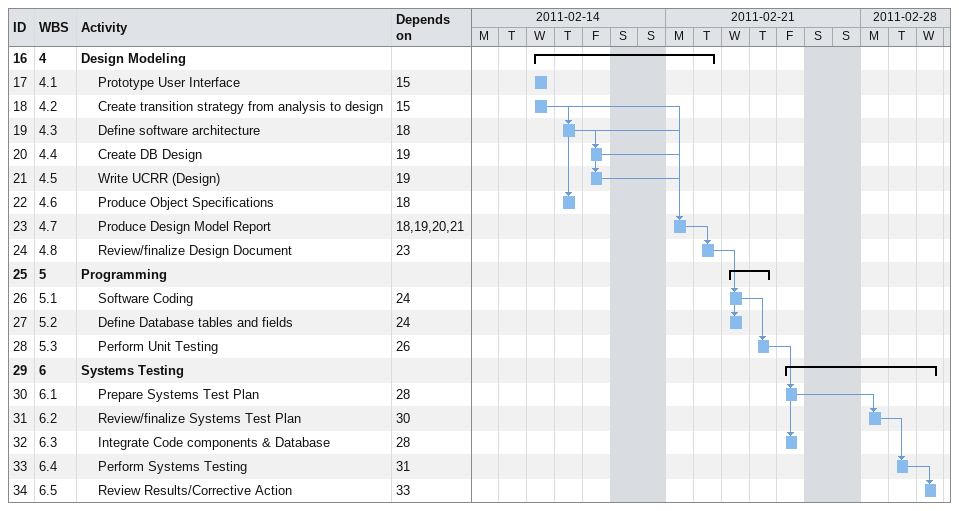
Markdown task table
| ID | WBS | Task | Start | Finish | Predecessors |
|---|---|---|---|---|---|
| 16 | 4 | **Design Modeling** | 2011-02-16 | 2011-02-22 |  |
| 17 | 4.1 | Prototype User Interface | 2011-02-16 | 2011-02-16 | 15 |
| 18 | 4.2 | Create transition strategy from analysis to design | 2011-02-16 | 2011-02-16 | 15 |
| 19 | 4.3 | Define software architecture | 2011-02-17 | 2011-02-17 | 18 |
| 20 | 4.4 | Create DB Design | 2011-02-18 | 2011-02-18 | 19 |
| 21 | 4.5 | Write UCRR (Design) | 2011-02-18 | 2011-02-18 | 19 |
| 22 | 4.6 | Produce Object Specifications | 2011-02-17 | 2011-02-17 | 18 |
| 23 | 4.7 | Produce Design Model Report | 2011-02-21 | 2011-02-21 | 18, 19, 20, 21 |
| 24 | 4.8 | Review/finalize Design Document | 2011-02-22 | 2011-02-22 | 23 |
| 25 | 5 | **Programming** | 2011-02-23 | 2011-02-24 |  |
| 26 | 5.1 | Software Coding | 2011-02-23 | 2011-02-23 | 24 |
| 27 | 5.2 | Define Database tables and fields | 2011-02-23 | 2011-02-23 | 24 |
| 28 | 5.3 | Perform Unit Testing | 2011-02-24 | 2011-02-24 | 26 |
| 29 | 6 | **Systems Testing** | 2011-02-25 | 2011-03-02 |  |
| 30 | 6.1 | Prepare Systems Test Plan | 2011-02-25 | 2011-02-25 | 28 |
| 31 | 6.2 | Review/finalize Systems Test Plan | 2011-02-28 | 2011-02-28 | 30 |
| 32 | 6.3 | Integrate Code components & Database | 2011-02-25 | 2011-02-25 | 28 |
| 33 | 6.4 | Perform Systems Testing | 2011-03-01 | 2011-03-01 | 31 |
| 34 | 6.5 | Review Results/Corrective Action | 2011-03-02 | 2011-03-02 | 33 |
